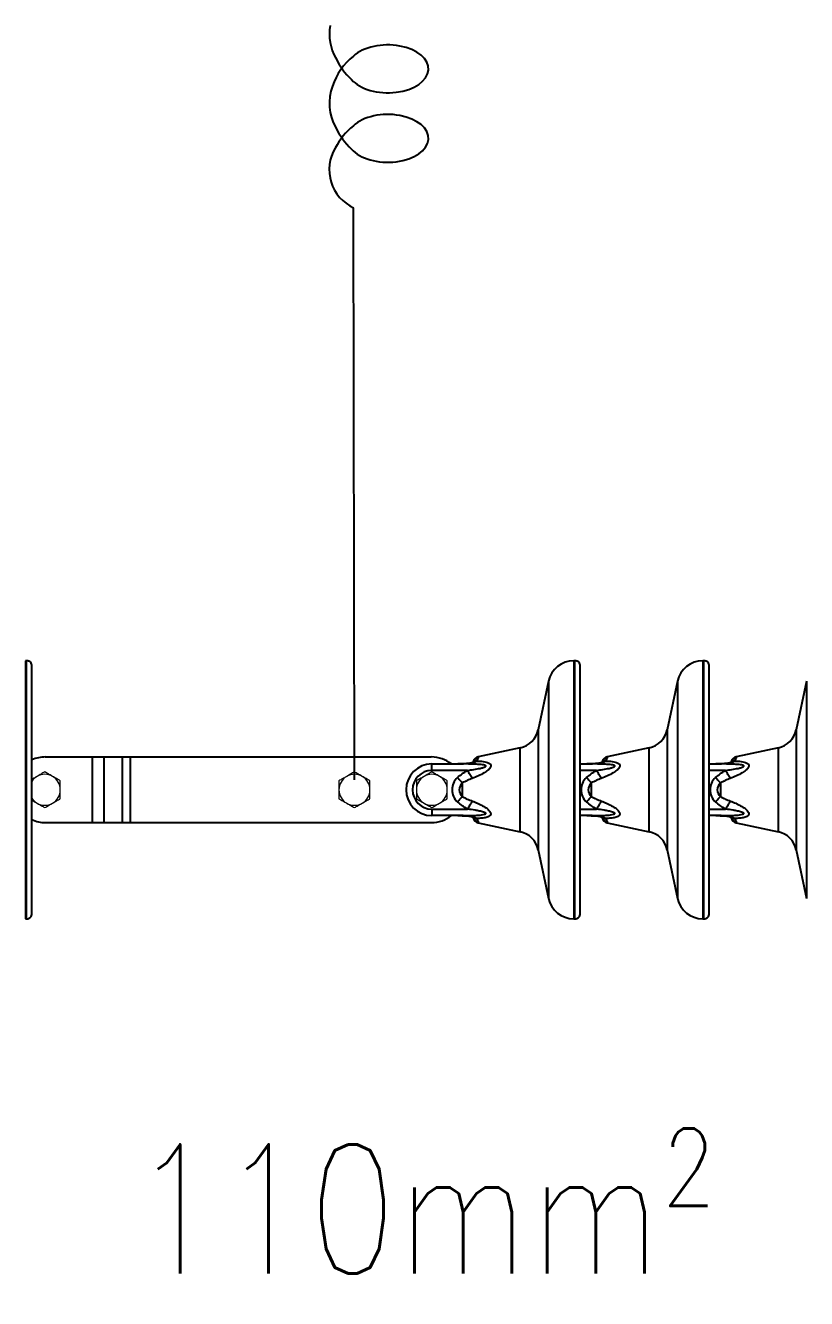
# Model space of a CAD drawing. Header units: millimetres. Extents: x -37020 to 35906, y -101 to 52234.
# Drawn here: x -186.401 to -185.796, y 226.439 to 227.425 of the extents above; entities that cross this region are included whole.
import ezdxf

# ---------------------------------------------------------------- set-up
doc = ezdxf.new("R2010")
doc.units = ezdxf.units.MM
doc.header["$PDMODE"] = 35
doc.header["$PDSIZE"] = 1
for name, color, linetype in [('GE-Cotas', 1, 'Continuous'), ('M0_EQUIPOS', 2, 'Continuous'), ('M2_PLBULONES', 2, 'Continuous'), ('M_DIM', 1, 'Continuous')]:
    doc.layers.add(name, color=color, linetype=linetype)
doc.styles.add('Romans', font='romans.shx', dxfattribs={"width": 0.8})
doc.styles.add('STYLE-MSF', font='simplex.shx', dxfattribs={"width": 0.8})
doc.dimstyles.new('COTAS GENERAL', dxfattribs={"dimscale": 0.1, "dimtxt": 2.5, "dimasz": 2.5, "dimexe": 1, "dimexo": 1, "dimgap": 1.25, "dimtad": 1, "dimzin": 1, "dimdsep": 46, "dimtxsty": 'Romans', "dimcen": 1, "dimclrd": 2, "dimclre": 1, "dimclrt": 3, "dimaunit": 1, "dimadec": 3, "dimazin": 0, "dimtfac": 1, "dimtix": 1, "dimtmove": 0, "dimatfit": 0, "dimfxl": 1, "dimtolj": 1, "dimarcsym": 0})

# ---------------------------------------------------------------- blocks, each defined once
blk = doc.blocks.new('*D282')
at = {"layer": 'Defpoints', "color": 0, "transparency": 16777216}
for p in [(-182.31497, 226.97548), (-181.1967, 226.82542), (-189.07621, 221.62542)]:
    blk.add_point(p, dxfattribs=at)
at = {"layer": 'GE-Cotas', "color": 1, "lineweight": -2, "transparency": 16777216}
for p, q in [((-182.11497, 226.97548), (-183.08253, 226.97548)), ((-181.91497, 226.82542), (-182.11497, 226.97548)), ((-181.2467, 226.82542), (-181.91497, 226.82542))]:
    blk.add_line(p, q, dxfattribs=at)
at = {"layer": 'GE-Cotas', "color": 3, "linetype": 'Continuous', "transparency": 16777216, "insert": (-182.73, 227.10048), "char_height": 0.125, "attachment_point": 5, "style": 'Romans'}
blk.add_mtext('\\A1;{\\Fsimplex|c0;+ ~}5200', dxfattribs=at)
blk = doc.blocks.new('*D288')
at = {"layer": 'Defpoints', "color": 0, "transparency": 16777216}
for p in [(-182.38166, 228.05042), (-181.31999, 227.79292), (-189.07621, 221.99317)]:
    blk.add_point(p, dxfattribs=at)
at = {"layer": 'GE-Cotas', "color": 1, "lineweight": -2, "transparency": 16777216}
for p, q in [((-182.18166, 228.05042), (-183.14922, 228.05042)), ((-181.98166, 227.79292), (-182.18166, 228.05042)), ((-181.36999, 227.79292), (-181.98166, 227.79292))]:
    blk.add_line(p, q, dxfattribs=at)
at = {"layer": 'GE-Cotas', "color": 3, "linetype": 'Continuous', "transparency": 16777216, "insert": (-182.79669, 228.17542), "char_height": 0.125, "attachment_point": 5, "style": 'Romans'}
blk.add_mtext('\\A1;{\\Fsimplex|c0;+ ~}5800', dxfattribs=at)

msp = doc.modelspace()

# ---------------------------------------------------------------- linework, layer by layer
at = {"color": 4}
msp.add_line((-186.14609, 226.84092), (-186.14669, 227.28408), dxfattribs=at)
for centre, radius, start, end in [((-186.12806, 227.41869), 0.03743, 169.6753, 210.03329), ((-186.12806, 227.41869), 0.03743, 169.6753, 210.03329), ((-186.11617, 227.36302), 0.04933, 128.57541, 161.8365), ((-186.11617, 227.36302), 0.04933, 128.57541, 161.8365), ((-186.10889, 227.42507), 0.05737, 205.65038, 226.47849), ((-186.10889, 227.42507), 0.05737, 205.65038, 226.47849), ((-186.12779, 227.36499), 0.03772, 159.17324, 209.54115), ((-186.12779, 227.36499), 0.03772, 159.17324, 209.54115), ((-186.11024, 227.30364), 0.05737, 129.75201, 152.15635), ((-186.10889, 227.37123), 0.05737, 205.65038, 226.47849), ((-186.13303, 227.31366), 0.03259, 149.0218, 245.20824)]:
    msp.add_arc(centre, radius, start, end, dxfattribs=at)
for centre in [(-186.12022, 227.39176), (-186.12022, 227.39176), (-186.12022, 227.33792), (-186.12022, 227.33792)]:
    msp.add_ellipse(centre, major_axis=(0.0315, 0), ratio=0.588298, start_param=3.605341, end_param=8.865977, dxfattribs=at)
at = {"layer": 'M0_EQUIPOS', "color": 1}
for p, q in [((-186.40016, 226.93317), (-186.40109, 226.93317)), ((-186.40109, 226.93317), (-186.40109, 226.73317)), ((-185.97516, 226.93317), (-185.97609, 226.93317)), ((-185.97609, 226.93317), (-185.97609, 226.73317)), ((-185.87516, 226.93317), (-185.87609, 226.93317)), ((-185.87609, 226.93317), (-185.87609, 226.73317)), ((-185.99565, 226.91733), (-186.00366, 226.87961)), ((-185.99565, 226.91733), (-185.99565, 226.74902)), ((-185.89565, 226.91733), (-185.90366, 226.87961)), ((-185.89565, 226.91733), (-185.89565, 226.74902)), ((-185.79566, 226.91733), (-185.80366, 226.87961)), ((-185.79566, 226.91733), (-185.79566, 226.74902)), ((-186.00366, 226.87961), (-186.00366, 226.78674)), ((-185.90366, 226.87961), (-185.90366, 226.78674)), ((-185.80366, 226.87961), (-185.80366, 226.78674)), ((-186.01752, 226.86574), (-186.05013, 226.8588)), ((-186.01752, 226.80061), (-186.01752, 226.86574)), ((-185.91752, 226.86574), (-185.95013, 226.8588)), ((-185.91752, 226.80061), (-185.91752, 226.86574)), ((-185.81752, 226.86574), (-185.85013, 226.8588)), ((-185.81752, 226.80061), (-185.81752, 226.86574)), ((-186.38569, 226.85857), (-186.34942, 226.85857)), ((-186.34942, 226.85857), (-186.34942, 226.80777)), ((-186.34942, 226.85857), (-186.34039, 226.85857)), ((-186.34039, 226.85857), (-186.34039, 226.80777)), ((-186.34039, 226.85857), (-186.32625, 226.85857)), ((-186.32625, 226.85857), (-186.32625, 226.80777)), ((-186.32625, 226.85857), (-186.31991, 226.85857)), ((-186.31991, 226.85857), (-186.31991, 226.80777)), ((-186.31991, 226.85857), (-186.08649, 226.85857)), ((-186.08609, 226.84817), (-186.08609, 226.85317)), ((-186.08609, 226.85317), (-186.06236, 226.85317)), ((-186.06152, 226.85326), (-186.0659, 226.85317)), ((-186.06179, 226.85327), (-186.06545, 226.85317)), ((-186.06152, 226.85329), (-186.06238, 226.85324)), ((-186.05934, 226.8534), (-186.06152, 226.85328)), ((-186.05934, 226.85338), (-186.06152, 226.85328)), ((-186.05934, 226.85334), (-186.06152, 226.85326)), ((-186.06152, 226.85328), (-186.06152, 226.85326)), ((-186.05934, 226.85338), (-186.05934, 226.85334)), ((-186.05013, 226.8588), (-186.05013, 226.85819)), ((-185.97109, 226.85317), (-185.96236, 226.85317)), ((-185.96152, 226.85326), (-185.9659, 226.85317)), ((-185.96152, 226.85329), (-185.96238, 226.85324)), ((-185.95934, 226.8534), (-185.96152, 226.85328)), ((-185.95934, 226.85338), (-185.96152, 226.85328)), ((-185.95934, 226.85334), (-185.96152, 226.85326)), ((-185.96152, 226.85328), (-185.96152, 226.85326)), ((-185.95934, 226.85338), (-185.95934, 226.85334)), ((-185.95013, 226.8588), (-185.95013, 226.85819)), ((-185.87109, 226.85317), (-185.86236, 226.85317)), ((-185.86152, 226.85326), (-185.8659, 226.85317)), ((-185.86152, 226.85329), (-185.86238, 226.85324)), ((-185.85934, 226.8534), (-185.86152, 226.85328)), ((-185.85934, 226.85338), (-185.86152, 226.85328)), ((-185.85934, 226.85334), (-185.86152, 226.85326)), ((-185.86152, 226.85328), (-185.86152, 226.85326)), ((-185.85934, 226.85338), (-185.85934, 226.85334)), ((-185.85013, 226.8588), (-185.85013, 226.85819)), ((-186.05848, 226.84817), (-186.08609, 226.84817)), ((-185.95848, 226.84817), (-185.97109, 226.84817)), ((-185.85848, 226.84817), (-185.87109, 226.84817)), ((-186.06247, 226.8385), (-186.06247, 226.82784)), ((-185.96247, 226.8385), (-185.96247, 226.82784)), ((-185.86247, 226.8385), (-185.86247, 226.82784)), ((-186.08609, 226.81817), (-186.08609, 226.81317)), ((-186.08609, 226.81817), (-186.05848, 226.81817)), ((-186.06236, 226.81317), (-186.08609, 226.81317)), ((-186.0659, 226.81317), (-186.06152, 226.81309)), ((-186.06152, 226.81309), (-186.05934, 226.81301)), ((-186.06152, 226.81309), (-186.06152, 226.81307)), ((-186.05934, 226.81301), (-186.05934, 226.81296)), ((-185.97109, 226.81817), (-185.95848, 226.81817)), ((-185.96236, 226.81317), (-185.97109, 226.81317)), ((-185.9659, 226.81317), (-185.96152, 226.81309)), ((-185.96152, 226.81309), (-185.95934, 226.81301)), ((-185.96152, 226.81309), (-185.96152, 226.81307)), ((-185.95934, 226.81301), (-185.95934, 226.81296)), ((-185.87109, 226.81817), (-185.85848, 226.81817)), ((-185.86236, 226.81317), (-185.87109, 226.81317)), ((-185.8659, 226.81317), (-185.86152, 226.81309)), ((-185.86152, 226.81309), (-185.85934, 226.81301)), ((-185.86152, 226.81309), (-185.86152, 226.81307)), ((-185.85934, 226.81301), (-185.85934, 226.81296)), ((-186.38569, 226.80777), (-186.34942, 226.80777)), ((-186.34942, 226.80777), (-186.34039, 226.80777)), ((-186.34039, 226.80777), (-186.32625, 226.80777)), ((-186.32625, 226.80777), (-186.31991, 226.80777)), ((-186.31991, 226.80777), (-186.08649, 226.80777)), ((-186.05013, 226.80816), (-186.05013, 226.80755)), ((-186.05013, 226.80755), (-186.01752, 226.80061)), ((-185.95013, 226.80816), (-185.95013, 226.80755)), ((-185.95013, 226.80755), (-185.91752, 226.80061)), ((-185.85013, 226.80816), (-185.85013, 226.80755)), ((-185.85013, 226.80755), (-185.81752, 226.80061)), ((-186.00366, 226.78674), (-185.99565, 226.74902)), ((-185.90366, 226.78674), (-185.89565, 226.74902)), ((-185.80366, 226.78674), (-185.79566, 226.74902)), ((-186.40109, 226.73317), (-186.40016, 226.73317)), ((-185.97609, 226.73317), (-185.97516, 226.73317)), ((-185.87609, 226.73317), (-185.87516, 226.73317))]:
    msp.add_line(p, q, dxfattribs=at)
at = {"layer": 'M0_EQUIPOS', "color": 1, "flags": 128}
for points in [[(-186.06247, 226.8385), (-186.06293, 226.839), (-186.06339, 226.8395), (-186.06385, 226.84001), (-186.06432, 226.84052), (-186.06479, 226.84103), (-186.06527, 226.84155), (-186.06574, 226.84207), (-186.06622, 226.84258)], [(-186.05473, 226.84192), (-186.05518, 226.84267), (-186.05564, 226.84342), (-186.0561, 226.8442), (-186.05657, 226.84498), (-186.05704, 226.84577), (-186.05752, 226.84657), (-186.058, 226.84737), (-186.05848, 226.84817)], [(-185.96247, 226.8385), (-185.96293, 226.839), (-185.96339, 226.8395), (-185.96385, 226.84001), (-185.96432, 226.84052), (-185.96479, 226.84103), (-185.96527, 226.84155), (-185.96574, 226.84207), (-185.96622, 226.84258)], [(-185.95474, 226.84192), (-185.95518, 226.84267), (-185.95564, 226.84342), (-185.9561, 226.8442), (-185.95657, 226.84498), (-185.95704, 226.84577), (-185.95752, 226.84657), (-185.958, 226.84737), (-185.95848, 226.84817)], [(-185.86247, 226.8385), (-185.86293, 226.839), (-185.86339, 226.8395), (-185.86385, 226.84001), (-185.86432, 226.84052), (-185.86479, 226.84103), (-185.86527, 226.84155), (-185.86574, 226.84207), (-185.86622, 226.84258)], [(-185.85473, 226.84192), (-185.85518, 226.84267), (-185.85564, 226.84342), (-185.8561, 226.8442), (-185.85657, 226.84498), (-185.85704, 226.84577), (-185.85752, 226.84657), (-185.858, 226.84737), (-185.85848, 226.84817)], [(-186.06247, 226.82784), (-186.06293, 226.82735), (-186.06339, 226.82684), (-186.06385, 226.82634), (-186.06432, 226.82583), (-186.06479, 226.82531), (-186.06527, 226.8248), (-186.06574, 226.82428), (-186.06622, 226.82376)], [(-186.05473, 226.82442), (-186.05518, 226.82368), (-186.05564, 226.82292), (-186.0561, 226.82215), (-186.05657, 226.82137), (-186.05704, 226.82058), (-186.05752, 226.81978), (-186.058, 226.81898), (-186.05848, 226.81817)], [(-185.96247, 226.82784), (-185.96293, 226.82735), (-185.96339, 226.82684), (-185.96385, 226.82634), (-185.96432, 226.82583), (-185.96479, 226.82531), (-185.96527, 226.8248), (-185.96574, 226.82428), (-185.96622, 226.82376)], [(-185.95474, 226.82442), (-185.95518, 226.82368), (-185.95564, 226.82292), (-185.9561, 226.82215), (-185.95657, 226.82137), (-185.95704, 226.82058), (-185.95752, 226.81978), (-185.958, 226.81898), (-185.95848, 226.81817)], [(-185.86247, 226.82784), (-185.86293, 226.82735), (-185.86339, 226.82684), (-185.86385, 226.82634), (-185.86432, 226.82583), (-185.86479, 226.82531), (-185.86527, 226.8248), (-185.86574, 226.82428), (-185.86622, 226.82376)], [(-185.85473, 226.82442), (-185.85518, 226.82368), (-185.85564, 226.82292), (-185.8561, 226.82215), (-185.85657, 226.82137), (-185.85704, 226.82058), (-185.85752, 226.81978), (-185.858, 226.81898), (-185.85848, 226.81817)]]:
    msp.add_lwpolyline(points, dxfattribs=at)
at = {"layer": 'M0_EQUIPOS', "color": 1}
for centre, radius, start, end in [((-185.97609, 226.91317), 0.02, 90, 168.01322), ((-185.87609, 226.91317), 0.02, 90, 168.01322), ((-186.02127, 226.88334), 0.018, 282.01559, 348.01322), ((-185.92127, 226.88334), 0.018, 282.01559, 348.01322), ((-185.82127, 226.88334), 0.018, 282.01559, 348.01322), ((-186.38569, 226.83317), 0.0254, 90, 114.27086), ((-186.08609, 226.83317), 0.02, 90, 270), ((-186.08649, 226.83317), 0.0254, 51.94334, 90), ((-186.06235, 226.85711), 0.00394, 269.86284, 282.11436), ((-186.05205, 226.8522), 0.00318, 83.00421, 136.4959), ((-186.04909, 226.85391), 0.005, 102.01559, 168.4328), ((-186.04914, 226.85332), 0.00497, 101.45865, 157.14749), ((-185.96235, 226.85711), 0.00394, 269.86284, 282.11436), ((-185.95204, 226.8522), 0.00318, 83.01158, 136.48854), ((-185.94909, 226.85391), 0.005, 102.01559, 168.4328), ((-185.94914, 226.85332), 0.00497, 101.4537, 157.14498), ((-185.86235, 226.85712), 0.00395, 269.86504, 282.10539), ((-185.85204, 226.8522), 0.00318, 83.00634, 136.48733), ((-185.84909, 226.85391), 0.005, 102.01559, 168.4328), ((-185.84914, 226.85332), 0.00497, 101.45854, 157.14014), ((-186.08609, 226.83317), 0.015, 90, 270), ((-186.05758, 226.83317), 0.01278, 132.56249, 227.43751), ((-185.95758, 226.83317), 0.01278, 132.56249, 227.43751), ((-185.85758, 226.83317), 0.01278, 132.56249, 227.43751), ((-186.05758, 226.83317), 0.00724, 132.56249, 227.43751), ((-185.95758, 226.83317), 0.00724, 132.56249, 227.43751), ((-185.85758, 226.83317), 0.00724, 132.56249, 227.43751), ((-186.08649, 226.83317), 0.0254, 270, 308.05666), ((-186.06236, 226.80908), 0.00409, 78.11219, 89.91061), ((-185.96236, 226.80908), 0.00409, 78.11219, 89.91061), ((-185.86236, 226.80908), 0.0041, 78.12113, 89.90845), ((-186.38569, 226.83317), 0.0254, 245.65016, 270), ((-186.05205, 226.81414), 0.00318, 223.52301, 277.05889), ((-186.04909, 226.81244), 0.005, 192.33814, 257.98441), ((-186.04915, 226.81303), 0.00497, 202.27502, 258.55131), ((-185.95205, 226.81414), 0.00318, 223.53036, 277.05154), ((-185.94909, 226.81244), 0.005, 192.33814, 257.98441), ((-185.94915, 226.81303), 0.00497, 202.27751, 258.55625), ((-185.85205, 226.81414), 0.00318, 223.53159, 277.05675), ((-185.84909, 226.81244), 0.005, 192.33814, 257.98441), ((-185.84915, 226.81302), 0.00497, 202.26156, 258.56477), ((-186.02127, 226.783), 0.018, 11.98678, 77.98441), ((-185.92127, 226.783), 0.018, 11.98678, 77.98441), ((-185.82127, 226.783), 0.018, 11.98678, 77.98441), ((-185.97609, 226.75317), 0.02, 191.98678, 270), ((-185.87609, 226.75317), 0.02, 191.98678, 270)]:
    msp.add_arc(centre, radius, start, end, dxfattribs=at)
for points, knots in [([(-186.39609, 226.9292), (-186.39615, 226.92967), (-186.39628, 226.93068), (-186.39702, 226.93179), (-186.39786, 226.93249), (-186.39882, 226.93303), (-186.39963, 226.93311), (-186.40016, 226.93317)], [0, 0, 0, 0, 0.225806, 0.480942, 0.614527, 0.747718, 1, 1, 1, 1]), ([(-186.40016, 226.83317), (-186.40016, 226.83644), (-186.40016, 226.84299), (-186.40016, 226.85271), (-186.40016, 226.86225), (-186.40016, 226.8715), (-186.40016, 226.88039), (-186.40016, 226.88882), (-186.40016, 226.89671), (-186.40016, 226.904), (-186.40016, 226.9106), (-186.40016, 226.91645), (-186.40016, 226.92151), (-186.40016, 226.92571), (-186.40016, 226.92902), (-186.40016, 226.9314), (-186.40016, 226.93289), (-186.40016, 226.93308), (-186.40016, 226.93317)], [0, 0, 0, 0, 0.062501, 0.125002, 0.187502, 0.249998, 0.312502, 0.375001, 0.4375, 0.500002, 0.5625, 0.625, 0.687499, 0.75, 0.812501, 0.875, 0.9375, 1, 1, 1, 1]), ([(-185.97109, 226.9292), (-185.97115, 226.92967), (-185.97128, 226.93068), (-185.97202, 226.93179), (-185.97286, 226.93249), (-185.97382, 226.93303), (-185.97463, 226.93311), (-185.97516, 226.93317)], [0, 0, 0, 0, 0.225819, 0.480962, 0.61455, 0.747712, 1, 1, 1, 1]), ([(-185.97516, 226.83317), (-185.97516, 226.83644), (-185.97516, 226.84299), (-185.97516, 226.85271), (-185.97516, 226.86225), (-185.97516, 226.8715), (-185.97516, 226.88039), (-185.97516, 226.88882), (-185.97516, 226.89671), (-185.97516, 226.904), (-185.97516, 226.9106), (-185.97516, 226.91645), (-185.97516, 226.92151), (-185.97516, 226.92571), (-185.97516, 226.92902), (-185.97516, 226.9314), (-185.97516, 226.93289), (-185.97516, 226.93308), (-185.97516, 226.93317)], [0, 0, 0, 0, 0.062501, 0.125002, 0.187502, 0.249998, 0.312502, 0.375001, 0.4375, 0.500002, 0.5625, 0.625, 0.687499, 0.75, 0.812501, 0.875, 0.9375, 1, 1, 1, 1]), ([(-185.87109, 226.9292), (-185.87115, 226.92967), (-185.87128, 226.93068), (-185.87202, 226.93179), (-185.87286, 226.93249), (-185.87382, 226.93303), (-185.87463, 226.93311), (-185.87516, 226.93317)], [0, 0, 0, 0, 0.225819, 0.480962, 0.61455, 0.747712, 1, 1, 1, 1]), ([(-185.87516, 226.83317), (-185.87516, 226.83644), (-185.87516, 226.84299), (-185.87516, 226.85271), (-185.87516, 226.86225), (-185.87516, 226.8715), (-185.87516, 226.88039), (-185.87516, 226.88882), (-185.87516, 226.89671), (-185.87516, 226.904), (-185.87516, 226.9106), (-185.87516, 226.91645), (-185.87516, 226.92151), (-185.87516, 226.92571), (-185.87516, 226.92902), (-185.87516, 226.9314), (-185.87516, 226.93289), (-185.87516, 226.93308), (-185.87516, 226.93317)], [0, 0, 0, 0, 0.062501, 0.125002, 0.187502, 0.249998, 0.312502, 0.375001, 0.4375, 0.500002, 0.5625, 0.625, 0.687499, 0.75, 0.812501, 0.875, 0.9375, 1, 1, 1, 1]), ([(-186.39609, 226.73715), (-186.39609, 226.73721), (-186.39609, 226.73732), (-186.39609, 226.73808), (-186.39609, 226.73909), (-186.39609, 226.74028), (-186.39609, 226.74159), (-186.39609, 226.74298), (-186.39609, 226.74452), (-186.39609, 226.74617), (-186.39609, 226.74905), (-186.39609, 226.75365), (-186.39609, 226.7606), (-186.39609, 226.76858), (-186.39609, 226.77746), (-186.39609, 226.78713), (-186.39609, 226.79745), (-186.39609, 226.80826), (-186.39609, 226.81943), (-186.39609, 226.83079), (-186.39609, 226.84218), (-186.39609, 226.85345), (-186.39609, 226.86443), (-186.39609, 226.87498), (-186.39609, 226.88493), (-186.39609, 226.89339), (-186.39609, 226.90046), (-186.39609, 226.90628), (-186.39609, 226.91143), (-186.39609, 226.91514), (-186.39609, 226.91769), (-186.39609, 226.91948), (-186.39609, 226.92135), (-186.39609, 226.92322), (-186.39609, 226.92502), (-186.39609, 226.92662), (-186.39609, 226.92798), (-186.39609, 226.92898), (-186.39609, 226.92912), (-186.39609, 226.9292)], [0, 0, 0, 0, 0.024016, 0.045698, 0.06504, 0.082041, 0.096699, 0.11173, 0.125156, 0.138769, 0.152574, 0.190147, 0.227898, 0.26563, 0.303377, 0.341131, 0.378865, 0.416606, 0.454362, 0.492102, 0.529836, 0.567591, 0.60534, 0.64307, 0.680819, 0.718572, 0.746883, 0.77519, 0.803453, 0.830291, 0.842957, 0.855124, 0.86929, 0.88744, 0.904839, 0.924797, 0.947314, 0.972383, 1, 1, 1, 1]), ([(-185.97109, 226.73715), (-185.97109, 226.73721), (-185.97109, 226.73732), (-185.97109, 226.73808), (-185.97109, 226.73909), (-185.97109, 226.74028), (-185.97109, 226.74159), (-185.97109, 226.74298), (-185.97109, 226.74452), (-185.97109, 226.74617), (-185.97109, 226.74905), (-185.97109, 226.75365), (-185.97109, 226.7606), (-185.97109, 226.76858), (-185.97109, 226.77746), (-185.97109, 226.78713), (-185.97109, 226.79745), (-185.97109, 226.80826), (-185.97109, 226.81943), (-185.97109, 226.83079), (-185.97109, 226.84218), (-185.97109, 226.85345), (-185.97109, 226.86443), (-185.97109, 226.87498), (-185.97109, 226.88493), (-185.97109, 226.89339), (-185.97109, 226.90046), (-185.97109, 226.90628), (-185.97109, 226.91143), (-185.97109, 226.91514), (-185.97109, 226.91769), (-185.97109, 226.91948), (-185.97109, 226.92135), (-185.97109, 226.92322), (-185.97109, 226.92502), (-185.97109, 226.92662), (-185.97109, 226.92798), (-185.97109, 226.92898), (-185.97109, 226.92912), (-185.97109, 226.9292)], [0, 0, 0, 0, 0.024016, 0.045698, 0.06504, 0.082041, 0.096699, 0.11173, 0.125156, 0.138769, 0.152574, 0.190147, 0.227898, 0.26563, 0.303377, 0.341131, 0.378865, 0.416606, 0.454362, 0.492102, 0.529836, 0.567591, 0.60534, 0.64307, 0.680819, 0.718572, 0.746883, 0.77519, 0.803453, 0.830291, 0.842957, 0.855124, 0.86929, 0.88744, 0.904839, 0.924797, 0.947314, 0.972383, 1, 1, 1, 1]), ([(-185.87109, 226.73715), (-185.87109, 226.73721), (-185.87109, 226.73732), (-185.87109, 226.73808), (-185.87109, 226.73909), (-185.87109, 226.74028), (-185.87109, 226.74159), (-185.87109, 226.74298), (-185.87109, 226.74452), (-185.87109, 226.74617), (-185.87109, 226.74905), (-185.87109, 226.75365), (-185.87109, 226.7606), (-185.87109, 226.76858), (-185.87109, 226.77746), (-185.87109, 226.78713), (-185.87109, 226.79745), (-185.87109, 226.80826), (-185.87109, 226.81943), (-185.87109, 226.83079), (-185.87109, 226.84218), (-185.87109, 226.85345), (-185.87109, 226.86443), (-185.87109, 226.87498), (-185.87109, 226.88493), (-185.87109, 226.89339), (-185.87109, 226.90046), (-185.87109, 226.90628), (-185.87109, 226.91143), (-185.87109, 226.91514), (-185.87109, 226.91769), (-185.87109, 226.91948), (-185.87109, 226.92135), (-185.87109, 226.92322), (-185.87109, 226.92502), (-185.87109, 226.92662), (-185.87109, 226.92798), (-185.87109, 226.92898), (-185.87109, 226.92912), (-185.87109, 226.9292)], [0, 0, 0, 0, 0.024016, 0.045698, 0.06504, 0.082041, 0.096699, 0.11173, 0.125156, 0.138769, 0.152574, 0.190147, 0.227898, 0.26563, 0.303377, 0.341131, 0.378865, 0.416606, 0.454362, 0.492102, 0.529836, 0.567591, 0.60534, 0.64307, 0.680819, 0.718572, 0.746883, 0.77519, 0.803453, 0.830291, 0.842957, 0.855124, 0.86929, 0.88744, 0.904839, 0.924797, 0.947314, 0.972383, 1, 1, 1, 1]), ([(-186.05848, 226.84817), (-186.05683, 226.8484), (-186.05352, 226.84885), (-186.04942, 226.84957), (-186.04658, 226.85025), (-186.04521, 226.85072), (-186.04459, 226.85103), (-186.04431, 226.85124), (-186.04418, 226.8514), (-186.04416, 226.85155), (-186.0442, 226.85169), (-186.04435, 226.85185), (-186.04492, 226.85216), (-186.04669, 226.85255), (-186.04957, 226.85284), (-186.05502, 226.85313), (-186.0593, 226.85316), (-186.06236, 226.85317)], [0, 0, 0, 0, 0.146855, 0.294048, 0.367534, 0.404325, 0.422753, 0.430626, 0.438572, 0.443357, 0.44813, 0.454921, 0.467686, 0.512512, 0.62008, 0.728855, 1, 1, 1, 1]), ([(-186.05166, 226.85536), (-186.05202, 226.85503), (-186.05273, 226.85436), (-186.05462, 226.85373), (-186.05691, 226.85343), (-186.05854, 226.85337), (-186.05934, 226.85334)], [0, 0, 0, 0, 0.230014, 0.460686, 0.736514, 1, 1, 1, 1]), ([(-186.05435, 226.8544), (-186.05438, 226.85437), (-186.05442, 226.85432), (-186.05468, 226.85415), (-186.05516, 226.85395), (-186.05591, 226.85374), (-186.05692, 226.85357), (-186.0581, 226.85345), (-186.05893, 226.85341), (-186.05934, 226.85339)], [0, 0, 0, 0, 0.157039, 0.292415, 0.409982, 0.540033, 0.685607, 0.845057, 1, 1, 1, 1]), ([(-186.05166, 226.85536), (-186.05028, 226.85534), (-186.04805, 226.85531), (-186.04512, 226.85497), (-186.04319, 226.85449), (-186.04181, 226.85388), (-186.04094, 226.85323), (-186.04051, 226.85252), (-186.04038, 226.85175), (-186.0405, 226.85109), (-186.04104, 226.84995), (-186.04184, 226.84905), (-186.04339, 226.84767), (-186.04589, 226.84595), (-186.04995, 226.84382), (-186.05314, 226.84256), (-186.05473, 226.84192)], [0, 0, 0, 0, 0.134131, 0.216999, 0.299612, 0.343776, 0.387732, 0.429923, 0.446775, 0.483548, 0.505144, 0.577857, 0.594546, 0.69499, 0.847278, 1, 1, 1, 1]), ([(-186.05368, 226.85522), (-186.05367, 226.85523), (-186.05366, 226.85526), (-186.05377, 226.85509), (-186.05399, 226.8548), (-186.05424, 226.85452), (-186.05436, 226.8544)], [0, 0, 0, 0, 0.072026, 0.366034, 0.713183, 1, 1, 1, 1]), ([(-186.05013, 226.85819), (-186.05022, 226.85782), (-186.05039, 226.85714), (-186.05126, 226.85592), (-186.05166, 226.85536)], [0, 0, 0, 0, 0.547145, 1, 1, 1, 1]), ([(-185.95848, 226.84817), (-185.95683, 226.8484), (-185.95352, 226.84885), (-185.94941, 226.84957), (-185.94658, 226.85025), (-185.94521, 226.85072), (-185.94459, 226.85103), (-185.94431, 226.85124), (-185.94418, 226.8514), (-185.94416, 226.85155), (-185.9442, 226.85169), (-185.94435, 226.85185), (-185.94492, 226.85216), (-185.94669, 226.85255), (-185.94957, 226.85284), (-185.95502, 226.85313), (-185.9593, 226.85316), (-185.96236, 226.85317)], [0, 0, 0, 0, 0.146869, 0.294047, 0.367547, 0.404338, 0.422754, 0.430628, 0.438573, 0.443358, 0.448131, 0.454922, 0.467687, 0.512513, 0.620081, 0.728856, 1, 1, 1, 1]), ([(-185.95166, 226.85536), (-185.95202, 226.85503), (-185.95273, 226.85436), (-185.95462, 226.85373), (-185.95691, 226.85343), (-185.95854, 226.85337), (-185.95934, 226.85334)], [0, 0, 0, 0, 0.230026, 0.46071, 0.736552, 1, 1, 1, 1]), ([(-185.95435, 226.8544), (-185.95438, 226.85437), (-185.95442, 226.85432), (-185.95468, 226.85415), (-185.95516, 226.85395), (-185.95591, 226.85374), (-185.95692, 226.85357), (-185.9581, 226.85345), (-185.95893, 226.85341), (-185.95934, 226.85339)], [0, 0, 0, 0, 0.157038, 0.292413, 0.409979, 0.54003, 0.685551, 0.845058, 1, 1, 1, 1]), ([(-185.95166, 226.85536), (-185.95028, 226.85534), (-185.94805, 226.85531), (-185.94512, 226.85497), (-185.94319, 226.85449), (-185.94181, 226.85388), (-185.94094, 226.85323), (-185.94051, 226.85252), (-185.94038, 226.85175), (-185.9405, 226.85109), (-185.94104, 226.84995), (-185.94184, 226.84905), (-185.94339, 226.84767), (-185.94589, 226.84595), (-185.94995, 226.84382), (-185.95314, 226.84256), (-185.95474, 226.84192)], [0, 0, 0, 0, 0.134143, 0.216999, 0.299612, 0.343776, 0.387732, 0.429922, 0.446774, 0.483547, 0.505143, 0.577856, 0.594535, 0.694979, 0.847278, 1, 1, 1, 1]), ([(-185.95368, 226.85522), (-185.95367, 226.85523), (-185.95366, 226.85526), (-185.95377, 226.85509), (-185.95399, 226.8548), (-185.95424, 226.85452), (-185.95436, 226.8544)], [0, 0, 0, 0, 0.072026, 0.366034, 0.713183, 1, 1, 1, 1]), ([(-185.95013, 226.85819), (-185.95022, 226.85782), (-185.95039, 226.85714), (-185.95126, 226.85592), (-185.95166, 226.85536)], [0, 0, 0, 0, 0.547149, 1, 1, 1, 1]), ([(-185.85848, 226.84817), (-185.85683, 226.8484), (-185.85352, 226.84885), (-185.84941, 226.84957), (-185.84658, 226.85025), (-185.84521, 226.85072), (-185.84459, 226.85103), (-185.84431, 226.85124), (-185.84418, 226.8514), (-185.84416, 226.85155), (-185.8442, 226.85169), (-185.84435, 226.85185), (-185.84492, 226.85216), (-185.84669, 226.85255), (-185.84957, 226.85284), (-185.85502, 226.85313), (-185.8593, 226.85316), (-185.86236, 226.85317)], [0, 0, 0, 0, 0.146867, 0.294044, 0.367543, 0.404333, 0.422761, 0.430635, 0.43858, 0.443363, 0.448136, 0.454927, 0.467691, 0.512504, 0.620085, 0.728859, 1, 1, 1, 1]), ([(-185.85166, 226.85536), (-185.85202, 226.85503), (-185.85273, 226.85436), (-185.85462, 226.85373), (-185.85691, 226.85343), (-185.85854, 226.85337), (-185.85934, 226.85334)], [0, 0, 0, 0, 0.230049, 0.460726, 0.73656, 1, 1, 1, 1]), ([(-185.85435, 226.8544), (-185.85438, 226.85437), (-185.85442, 226.85432), (-185.85468, 226.85415), (-185.85516, 226.85395), (-185.85591, 226.85374), (-185.85692, 226.85357), (-185.8581, 226.85345), (-185.85893, 226.85341), (-185.85934, 226.85339)], [0, 0, 0, 0, 0.157037, 0.29241, 0.409975, 0.539982, 0.685554, 0.845059, 1, 1, 1, 1]), ([(-185.85166, 226.85536), (-185.85028, 226.85534), (-185.84805, 226.85531), (-185.84512, 226.85497), (-185.84319, 226.85449), (-185.84181, 226.85388), (-185.84094, 226.85323), (-185.84051, 226.85252), (-185.84038, 226.85175), (-185.8405, 226.85109), (-185.84104, 226.84995), (-185.84184, 226.84905), (-185.84339, 226.84767), (-185.84589, 226.84595), (-185.84995, 226.84382), (-185.85314, 226.84256), (-185.85473, 226.84192)], [0, 0, 0, 0, 0.134133, 0.217003, 0.299606, 0.343771, 0.387728, 0.429919, 0.446772, 0.483543, 0.505145, 0.577859, 0.594538, 0.694985, 0.847275, 1, 1, 1, 1]), ([(-185.85368, 226.85522), (-185.85367, 226.85523), (-185.85366, 226.85526), (-185.85377, 226.85509), (-185.85399, 226.8548), (-185.85424, 226.85452), (-185.85436, 226.8544)], [0, 0, 0, 0, 0.07203, 0.366056, 0.713225, 1, 1, 1, 1]), ([(-185.85013, 226.85819), (-185.85022, 226.85782), (-185.85039, 226.85714), (-185.85126, 226.85592), (-185.85166, 226.85536)], [0, 0, 0, 0, 0.547145, 1, 1, 1, 1]), ([(-186.06622, 226.84258), (-186.06501, 226.8436), (-186.06256, 226.84566), (-186.05985, 226.84733), (-186.05848, 226.84817)], [0, 0, 0, 0, 0.497098, 1, 1, 1, 1]), ([(-186.05473, 226.84192), (-186.05605, 226.84141), (-186.05868, 226.84039), (-186.06121, 226.83913), (-186.06247, 226.8385)], [0, 0, 0, 0, 0.499185, 1, 1, 1, 1]), ([(-185.96622, 226.84258), (-185.96501, 226.8436), (-185.96256, 226.84566), (-185.95985, 226.84733), (-185.95848, 226.84817)], [0, 0, 0, 0, 0.497098, 1, 1, 1, 1]), ([(-185.95474, 226.84192), (-185.95605, 226.84141), (-185.95868, 226.84039), (-185.96121, 226.83913), (-185.96247, 226.8385)], [0, 0, 0, 0, 0.499185, 1, 1, 1, 1]), ([(-185.86622, 226.84258), (-185.86501, 226.8436), (-185.86257, 226.84566), (-185.85985, 226.84733), (-185.85848, 226.84817)], [0, 0, 0, 0, 0.497098, 1, 1, 1, 1]), ([(-185.85473, 226.84192), (-185.85605, 226.84141), (-185.85868, 226.8404), (-185.86121, 226.83913), (-185.86247, 226.8385)], [0, 0, 0, 0, 0.499236, 1, 1, 1, 1]), ([(-186.40016, 226.73317), (-186.40016, 226.73327), (-186.40016, 226.73345), (-186.40016, 226.73495), (-186.40016, 226.73732), (-186.40016, 226.74064), (-186.40016, 226.74484), (-186.40016, 226.74989), (-186.40016, 226.75575), (-186.40016, 226.76235), (-186.40016, 226.76963), (-186.40016, 226.77753), (-186.40016, 226.78596), (-186.40016, 226.79484), (-186.40016, 226.8041), (-186.40016, 226.81363), (-186.40016, 226.82335), (-186.40016, 226.8299), (-186.40016, 226.83317)], [0, 0, 0, 0, 0.0625, 0.125, 0.187501, 0.25, 0.312501, 0.375, 0.4375, 0.500002, 0.5625, 0.624999, 0.687503, 0.750001, 0.812503, 0.874998, 0.937499, 1, 1, 1, 1]), ([(-185.97516, 226.73317), (-185.97516, 226.73327), (-185.97516, 226.73345), (-185.97516, 226.73495), (-185.97516, 226.73732), (-185.97516, 226.74064), (-185.97516, 226.74484), (-185.97516, 226.74989), (-185.97516, 226.75575), (-185.97516, 226.76235), (-185.97516, 226.76963), (-185.97516, 226.77753), (-185.97516, 226.78596), (-185.97516, 226.79484), (-185.97516, 226.8041), (-185.97516, 226.81363), (-185.97516, 226.82335), (-185.97516, 226.8299), (-185.97516, 226.83317)], [0, 0, 0, 0, 0.0625, 0.125, 0.187501, 0.25, 0.312501, 0.375, 0.4375, 0.500002, 0.5625, 0.624999, 0.687503, 0.750001, 0.812503, 0.874998, 0.937499, 1, 1, 1, 1]), ([(-185.87516, 226.73317), (-185.87516, 226.73327), (-185.87516, 226.73345), (-185.87516, 226.73495), (-185.87516, 226.73732), (-185.87516, 226.74064), (-185.87516, 226.74484), (-185.87516, 226.74989), (-185.87516, 226.75575), (-185.87516, 226.76235), (-185.87516, 226.76963), (-185.87516, 226.77753), (-185.87516, 226.78596), (-185.87516, 226.79484), (-185.87516, 226.8041), (-185.87516, 226.81363), (-185.87516, 226.82335), (-185.87516, 226.8299), (-185.87516, 226.83317)], [0, 0, 0, 0, 0.0625, 0.125, 0.187501, 0.25, 0.312501, 0.375, 0.4375, 0.500002, 0.5625, 0.624999, 0.687503, 0.750001, 0.812503, 0.874998, 0.937499, 1, 1, 1, 1]), ([(-186.05848, 226.81817), (-186.05983, 226.819), (-186.06255, 226.82068), (-186.06499, 226.82273), (-186.06622, 226.82376)], [0, 0, 0, 0, 0.497897, 1, 1, 1, 1]), ([(-186.06247, 226.82784), (-186.06121, 226.82721), (-186.05869, 226.82595), (-186.05605, 226.82493), (-186.05473, 226.82442)], [0, 0, 0, 0, 0.498769, 1, 1, 1, 1]), ([(-186.05473, 226.82442), (-186.05401, 226.82414), (-186.05195, 226.82334), (-186.04863, 226.82185), (-186.04552, 226.82014), (-186.04325, 226.81856), (-186.04173, 226.81723), (-186.0407, 226.81589), (-186.04039, 226.8148), (-186.04045, 226.81394), (-186.04079, 226.81334), (-186.04148, 226.81268), (-186.04244, 226.81214), (-186.04446, 226.81149), (-186.04753, 226.81104), (-186.05022, 226.811), (-186.05166, 226.81098)], [0, 0, 0, 0, 0.069456, 0.19624, 0.322717, 0.383476, 0.443991, 0.506117, 0.543534, 0.566285, 0.610442, 0.628788, 0.683444, 0.738423, 0.859922, 1, 1, 1, 1]), ([(-185.95848, 226.81817), (-185.95983, 226.819), (-185.96255, 226.82068), (-185.96499, 226.82273), (-185.96622, 226.82376)], [0, 0, 0, 0, 0.497897, 1, 1, 1, 1]), ([(-185.96247, 226.82784), (-185.96121, 226.82721), (-185.95869, 226.82595), (-185.95605, 226.82493), (-185.95474, 226.82442)], [0, 0, 0, 0, 0.498769, 1, 1, 1, 1]), ([(-185.95474, 226.82442), (-185.95401, 226.82414), (-185.95195, 226.82334), (-185.94863, 226.82185), (-185.94552, 226.82014), (-185.94325, 226.81856), (-185.94173, 226.81723), (-185.9407, 226.81589), (-185.94039, 226.8148), (-185.94045, 226.81394), (-185.94079, 226.81334), (-185.94148, 226.81268), (-185.94244, 226.81214), (-185.94446, 226.81149), (-185.94753, 226.81104), (-185.95022, 226.811), (-185.95166, 226.81098)], [0, 0, 0, 0, 0.069455, 0.196239, 0.322716, 0.383486, 0.44399, 0.506115, 0.543535, 0.566287, 0.610444, 0.62879, 0.683445, 0.738425, 0.859922, 1, 1, 1, 1]), ([(-185.85848, 226.81817), (-185.85983, 226.819), (-185.86255, 226.82068), (-185.86499, 226.82273), (-185.86622, 226.82376)], [0, 0, 0, 0, 0.497897, 1, 1, 1, 1]), ([(-185.86247, 226.82784), (-185.86121, 226.82721), (-185.85869, 226.82595), (-185.85605, 226.82493), (-185.85473, 226.82442)], [0, 0, 0, 0, 0.498718, 1, 1, 1, 1]), ([(-185.85473, 226.82442), (-185.85401, 226.82414), (-185.85195, 226.82333), (-185.84863, 226.82185), (-185.84552, 226.82014), (-185.84325, 226.81856), (-185.84173, 226.81723), (-185.8407, 226.81589), (-185.84039, 226.8148), (-185.84045, 226.81394), (-185.84079, 226.81334), (-185.84148, 226.81268), (-185.84244, 226.81214), (-185.84446, 226.81149), (-185.84753, 226.81104), (-185.85022, 226.811), (-185.85166, 226.81098)], [0, 0, 0, 0, 0.069444, 0.19623, 0.32271, 0.383481, 0.443986, 0.506113, 0.543534, 0.566286, 0.610448, 0.628794, 0.683451, 0.738432, 0.859932, 1, 1, 1, 1]), ([(-186.0659, 226.81317), (-186.06552, 226.81317), (-186.06406, 226.81317), (-186.06261, 226.81309), (-186.06152, 226.81303)], [0, 0, 0, 0, 0.255946, 1, 1, 1, 1]), ([(-186.06236, 226.81317), (-186.05904, 226.81319), (-186.05407, 226.81322), (-186.04835, 226.81359), (-186.04574, 226.81396), (-186.04468, 226.81431), (-186.04433, 226.8145), (-186.04418, 226.81469), (-186.04416, 226.81483), (-186.0442, 226.81497), (-186.04437, 226.81516), (-186.04498, 226.81556), (-186.04666, 226.81612), (-186.04929, 226.81673), (-186.05341, 226.81748), (-186.05648, 226.8179), (-186.05848, 226.81817)], [0, 0, 0, 0, 0.293837, 0.440818, 0.514451, 0.530744, 0.54721, 0.552656, 0.558173, 0.563007, 0.569977, 0.583327, 0.63138, 0.726335, 0.82215, 1, 1, 1, 1]), ([(-186.06152, 226.81307), (-186.06101, 226.81304), (-186.06029, 226.81301), (-186.05956, 226.81297), (-186.05934, 226.81296)], [0, 0, 0, 0, 0.700334, 1, 1, 1, 1]), ([(-186.05934, 226.81301), (-186.05835, 226.81297), (-186.05657, 226.8129), (-186.05412, 226.8125), (-186.05251, 226.81183), (-186.05189, 226.81122), (-186.05166, 226.81098)], [0, 0, 0, 0, 0.326847, 0.583434, 0.841954, 1, 1, 1, 1]), ([(-186.05934, 226.81296), (-186.05927, 226.81296), (-186.05874, 226.81293), (-186.05781, 226.81286), (-186.05661, 226.81273), (-186.05565, 226.81254), (-186.05494, 226.81231), (-186.05458, 226.81213), (-186.05439, 226.81199), (-186.05436, 226.81196), (-186.05435, 226.81194)], [0, 0, 0, 0, 0.02585, 0.202288, 0.354335, 0.500094, 0.636098, 0.761281, 0.89458, 1, 1, 1, 1]), ([(-185.9659, 226.81317), (-185.96552, 226.81317), (-185.96406, 226.81317), (-185.96261, 226.81309), (-185.96152, 226.81303)], [0, 0, 0, 0, 0.255946, 1, 1, 1, 1]), ([(-185.96236, 226.81317), (-185.95904, 226.81319), (-185.95407, 226.81322), (-185.94835, 226.81359), (-185.94574, 226.81396), (-185.94468, 226.81431), (-185.94433, 226.8145), (-185.94418, 226.81469), (-185.94416, 226.81483), (-185.9442, 226.81497), (-185.94436, 226.81516), (-185.94498, 226.81556), (-185.94666, 226.81612), (-185.94929, 226.81673), (-185.95341, 226.81748), (-185.95648, 226.8179), (-185.95848, 226.81817)], [0, 0, 0, 0, 0.293836, 0.440817, 0.51445, 0.530742, 0.547208, 0.552655, 0.558171, 0.563005, 0.569967, 0.583329, 0.631381, 0.726336, 0.822151, 1, 1, 1, 1]), ([(-185.96152, 226.81307), (-185.96101, 226.81304), (-185.96029, 226.81301), (-185.95956, 226.81297), (-185.95934, 226.81296)], [0, 0, 0, 0, 0.700334, 1, 1, 1, 1]), ([(-185.95934, 226.81301), (-185.95835, 226.81297), (-185.95657, 226.8129), (-185.95412, 226.8125), (-185.95251, 226.81183), (-185.95189, 226.81122), (-185.95166, 226.81098)], [0, 0, 0, 0, 0.326811, 0.583412, 0.841945, 1, 1, 1, 1]), ([(-185.95934, 226.81296), (-185.95927, 226.81296), (-185.95874, 226.81293), (-185.95781, 226.81286), (-185.95661, 226.81273), (-185.95565, 226.81254), (-185.95494, 226.81231), (-185.95458, 226.81213), (-185.95439, 226.81199), (-185.95436, 226.81196), (-185.95435, 226.81194)], [0, 0, 0, 0, 0.025849, 0.202344, 0.354388, 0.500095, 0.636096, 0.761278, 0.894586, 1, 1, 1, 1]), ([(-185.8659, 226.81317), (-185.86552, 226.81317), (-185.86406, 226.81317), (-185.86261, 226.81309), (-185.86152, 226.81303)], [0, 0, 0, 0, 0.255946, 1, 1, 1, 1]), ([(-185.86236, 226.81317), (-185.85904, 226.81319), (-185.85407, 226.81322), (-185.84835, 226.81359), (-185.84574, 226.81396), (-185.84468, 226.81431), (-185.84433, 226.8145), (-185.84418, 226.81469), (-185.84416, 226.81483), (-185.8442, 226.81497), (-185.84436, 226.81516), (-185.84498, 226.81556), (-185.84666, 226.81612), (-185.84929, 226.81673), (-185.85341, 226.81748), (-185.85648, 226.8179), (-185.85848, 226.81817)], [0, 0, 0, 0, 0.293834, 0.440814, 0.514447, 0.530752, 0.547217, 0.552657, 0.558173, 0.563008, 0.56997, 0.583331, 0.631384, 0.726338, 0.822152, 1, 1, 1, 1]), ([(-185.86152, 226.81307), (-185.86101, 226.81304), (-185.86029, 226.81301), (-185.85956, 226.81297), (-185.85934, 226.81296)], [0, 0, 0, 0, 0.700487, 1, 1, 1, 1]), ([(-185.85934, 226.81301), (-185.85835, 226.81297), (-185.85657, 226.8129), (-185.85412, 226.8125), (-185.85251, 226.81183), (-185.85189, 226.81122), (-185.85166, 226.81098)], [0, 0, 0, 0, 0.326799, 0.58344, 0.841924, 1, 1, 1, 1]), ([(-185.85934, 226.81296), (-185.85927, 226.81296), (-185.85874, 226.81293), (-185.85781, 226.81286), (-185.85661, 226.81273), (-185.85565, 226.81254), (-185.85494, 226.81231), (-185.85458, 226.81213), (-185.85439, 226.81199), (-185.85436, 226.81196), (-185.85435, 226.81194)], [0, 0, 0, 0, 0.025849, 0.202342, 0.354384, 0.500139, 0.6361, 0.761281, 0.894587, 1, 1, 1, 1]), ([(-186.05435, 226.81195), (-186.05421, 226.81179), (-186.05394, 226.81148), (-186.0537, 226.81116), (-186.05368, 226.81113), (-186.05367, 226.81111)], [0, 0, 0, 0, 0.376678, 0.729239, 1, 1, 1, 1]), ([(-186.05166, 226.81098), (-186.05126, 226.81043), (-186.05039, 226.80921), (-186.05022, 226.80853), (-186.05013, 226.80816)], [0, 0, 0, 0, 0.452887, 1, 1, 1, 1]), ([(-185.95435, 226.81195), (-185.95421, 226.81179), (-185.95394, 226.81148), (-185.9537, 226.81116), (-185.95368, 226.81113), (-185.95367, 226.81111)], [0, 0, 0, 0, 0.376665, 0.729249, 1, 1, 1, 1]), ([(-185.95166, 226.81098), (-185.95126, 226.81043), (-185.95039, 226.80921), (-185.95022, 226.80853), (-185.95013, 226.80816)], [0, 0, 0, 0, 0.452884, 1, 1, 1, 1]), ([(-185.85435, 226.81195), (-185.85421, 226.81179), (-185.85394, 226.81148), (-185.8537, 226.81116), (-185.85368, 226.81113), (-185.85367, 226.81111)], [0, 0, 0, 0, 0.376665, 0.729249, 1, 1, 1, 1]), ([(-185.85166, 226.81098), (-185.85126, 226.81043), (-185.85039, 226.80921), (-185.85022, 226.80853), (-185.85013, 226.80816)], [0, 0, 0, 0, 0.452887, 1, 1, 1, 1]), ([(-186.40016, 226.73317), (-186.39963, 226.73323), (-186.39882, 226.73332), (-186.39786, 226.73385), (-186.39702, 226.73456), (-186.39628, 226.73567), (-186.39615, 226.73667), (-186.39609, 226.73715)], [0, 0, 0, 0, 0.2523126, 0.3854487, 0.5191479, 0.7743156, 1, 1, 1, 1]), ([(-185.97516, 226.73317), (-185.97463, 226.73323), (-185.97382, 226.73332), (-185.97286, 226.73385), (-185.97202, 226.73456), (-185.97128, 226.73567), (-185.97115, 226.73667), (-185.97109, 226.73715)], [0, 0, 0, 0, 0.2523192, 0.3854252, 0.5191279, 0.7743023, 1, 1, 1, 1]), ([(-185.87516, 226.73317), (-185.87463, 226.73323), (-185.87382, 226.73332), (-185.87286, 226.73385), (-185.87202, 226.73456), (-185.87128, 226.73567), (-185.87115, 226.73667), (-185.87109, 226.73715)], [0, 0, 0, 0, 0.2523192, 0.3854252, 0.5191279, 0.7743023, 1, 1, 1, 1])]:
    msp.add_open_spline(points, degree=3, knots=knots, dxfattribs=at)
at = {"layer": 'M2_PLBULONES', "color": 1, "linetype": 'Continuous', "lineweight": 15}
for centre, start, end in [((-186.38609, 226.83317), 120, 147.64722), ((-186.38609, 226.83317), 60, 120), ((-186.38609, 226.83317), 0, 60), ((-186.14609, 226.83317), 120, 180), ((-186.14609, 226.83317), 60, 120), ((-186.14609, 226.83317), 0, 60), ((-186.08609, 226.83317), 120, 180), ((-186.08609, 226.83317), 60, 120), ((-186.08609, 226.83317), 0, 60), ((-186.38609, 226.83317), 300, 0), ((-186.14609, 226.83317), 180, 240), ((-186.14609, 226.83317), 300, 0), ((-186.08609, 226.83317), 180, 240), ((-186.08609, 226.83317), 300, 0), ((-186.38609, 226.83317), 212.27937, 240), ((-186.38609, 226.83317), 240, 300), ((-186.14609, 226.83317), 240, 300), ((-186.08609, 226.83317), 240, 300)]:
    msp.add_arc(centre, 0.012, start, end, dxfattribs=at)
for points, knots in [([(-186.39209, 226.84356), (-186.39223, 226.84348), (-186.39331, 226.84286), (-186.39466, 226.84208), (-186.39583, 226.84141), (-186.39609, 226.84126)], [0, 0, 0, 0, 0.105712, 0.800977, 1, 1, 1, 1]), ([(-186.38609, 226.84703), (-186.38707, 226.84647), (-186.38903, 226.84533), (-186.39107, 226.84416), (-186.39209, 226.84356)], [0, 0, 0, 0, 0.495448, 1, 1, 1, 1]), ([(-186.38009, 226.84356), (-186.38023, 226.84365), (-186.38131, 226.84427), (-186.38334, 226.84544), (-186.38517, 226.8465), (-186.38609, 226.84703)], [0, 0, 0, 0, 0.070146, 0.530756, 1, 1, 1, 1]), ([(-186.37409, 226.8401), (-186.37507, 226.84066), (-186.37703, 226.8418), (-186.37907, 226.84297), (-186.38009, 226.84356)], [0, 0, 0, 0, 0.495444, 1, 1, 1, 1]), ([(-186.15209, 226.84356), (-186.15223, 226.84348), (-186.15331, 226.84286), (-186.15534, 226.84169), (-186.15717, 226.84063), (-186.15809, 226.8401)], [0, 0, 0, 0, 0.0700826, 0.5307907, 1, 1, 1, 1]), ([(-186.14609, 226.84703), (-186.14707, 226.84647), (-186.14903, 226.84533), (-186.15107, 226.84416), (-186.15209, 226.84356)], [0, 0, 0, 0, 0.495477, 1, 1, 1, 1]), ([(-186.14009, 226.84356), (-186.14023, 226.84365), (-186.14131, 226.84427), (-186.14334, 226.84544), (-186.14517, 226.8465), (-186.14609, 226.84703)], [0, 0, 0, 0, 0.070091, 0.530786, 1, 1, 1, 1]), ([(-186.13409, 226.8401), (-186.13507, 226.84066), (-186.13703, 226.8418), (-186.13907, 226.84297), (-186.14009, 226.84356)], [0, 0, 0, 0, 0.4953857, 1, 1, 1, 1]), ([(-186.09209, 226.84356), (-186.09223, 226.84348), (-186.09331, 226.84286), (-186.09534, 226.84169), (-186.09717, 226.84063), (-186.09809, 226.8401)], [0, 0, 0, 0, 0.0700826, 0.5307907, 1, 1, 1, 1]), ([(-186.08609, 226.84703), (-186.08707, 226.84647), (-186.08903, 226.84533), (-186.09107, 226.84416), (-186.09209, 226.84356)], [0, 0, 0, 0, 0.495477, 1, 1, 1, 1]), ([(-186.08009, 226.84356), (-186.08023, 226.84365), (-186.08131, 226.84427), (-186.08334, 226.84544), (-186.08517, 226.8465), (-186.08609, 226.84703)], [0, 0, 0, 0, 0.0701457, 0.5308136, 1, 1, 1, 1]), ([(-186.07409, 226.8401), (-186.07507, 226.84066), (-186.07703, 226.8418), (-186.07907, 226.84297), (-186.08009, 226.84356)], [0, 0, 0, 0, 0.495444, 1, 1, 1, 1]), ([(-186.37409, 226.83317), (-186.37409, 226.83372), (-186.37409, 226.83606), (-186.37409, 226.83835), (-186.37409, 226.8401)], [0, 0, 0, 0, 0.232325, 1, 1, 1, 1]), ([(-186.37409, 226.82624), (-186.37409, 226.82672), (-186.37409, 226.82808), (-186.37409, 226.83039), (-186.37409, 226.83224), (-186.37409, 226.83317)], [0, 0, 0, 0, 0.211454, 0.603081, 1, 1, 1, 1]), ([(-186.15809, 226.8401), (-186.15809, 226.83835), (-186.15809, 226.83606), (-186.15809, 226.83372), (-186.15809, 226.83317)], [0, 0, 0, 0, 0.767675, 1, 1, 1, 1]), ([(-186.15809, 226.83317), (-186.15809, 226.83225), (-186.15809, 226.83041), (-186.15809, 226.8281), (-186.15809, 226.82672), (-186.15809, 226.82624)], [0, 0, 0, 0, 0.3913226, 0.7885467, 1, 1, 1, 1]), ([(-186.13409, 226.83317), (-186.13409, 226.83372), (-186.13409, 226.83606), (-186.13409, 226.83835), (-186.13409, 226.8401)], [0, 0, 0, 0, 0.232325, 1, 1, 1, 1]), ([(-186.13409, 226.82624), (-186.13409, 226.82672), (-186.13409, 226.82808), (-186.13409, 226.83039), (-186.13409, 226.83224), (-186.13409, 226.83317)], [0, 0, 0, 0, 0.211454, 0.603081, 1, 1, 1, 1]), ([(-186.09809, 226.8401), (-186.09809, 226.83835), (-186.09809, 226.83606), (-186.09809, 226.83372), (-186.09809, 226.83317)], [0, 0, 0, 0, 0.767675, 1, 1, 1, 1]), ([(-186.09809, 226.83317), (-186.09809, 226.83225), (-186.09809, 226.83041), (-186.09809, 226.8281), (-186.09809, 226.82672), (-186.09809, 226.82624)], [0, 0, 0, 0, 0.3913226, 0.7885467, 1, 1, 1, 1]), ([(-186.07409, 226.83317), (-186.07409, 226.83372), (-186.07409, 226.83606), (-186.07409, 226.83835), (-186.07409, 226.8401)], [0, 0, 0, 0, 0.232325, 1, 1, 1, 1]), ([(-186.07409, 226.82624), (-186.07409, 226.82672), (-186.07409, 226.82808), (-186.07409, 226.83039), (-186.07409, 226.83224), (-186.07409, 226.83317)], [0, 0, 0, 0, 0.211454, 0.603081, 1, 1, 1, 1]), ([(-186.39609, 226.82509), (-186.39578, 226.82491), (-186.39447, 226.82415), (-186.39312, 226.82337), (-186.39209, 226.82278)], [0, 0, 0, 0, 0.23891, 1, 1, 1, 1]), ([(-186.39209, 226.82278), (-186.39195, 226.8227), (-186.39087, 226.82208), (-186.38884, 226.8209), (-186.38701, 226.81985), (-186.38609, 226.81932)], [0, 0, 0, 0, 0.0700826, 0.5308196, 1, 1, 1, 1]), ([(-186.38609, 226.81932), (-186.38512, 226.81988), (-186.38315, 226.82101), (-186.38112, 226.82219), (-186.38009, 226.82278)], [0, 0, 0, 0, 0.495444, 1, 1, 1, 1]), ([(-186.38009, 226.82278), (-186.37995, 226.82286), (-186.37887, 226.82348), (-186.37684, 226.82466), (-186.37501, 226.82571), (-186.37409, 226.82624)], [0, 0, 0, 0, 0.070083, 0.530791, 1, 1, 1, 1]), ([(-186.15809, 226.82624), (-186.15712, 226.82568), (-186.15515, 226.82455), (-186.15312, 226.82337), (-186.15209, 226.82278)], [0, 0, 0, 0, 0.4953857, 1, 1, 1, 1]), ([(-186.15209, 226.82278), (-186.15195, 226.8227), (-186.15087, 226.82208), (-186.14884, 226.8209), (-186.14701, 226.81985), (-186.14609, 226.81932)], [0, 0, 0, 0, 0.0700826, 0.5307907, 1, 1, 1, 1]), ([(-186.14609, 226.81932), (-186.14512, 226.81988), (-186.14315, 226.82101), (-186.14112, 226.82219), (-186.14009, 226.82278)], [0, 0, 0, 0, 0.495415, 1, 1, 1, 1]), ([(-186.14009, 226.82278), (-186.13995, 226.82286), (-186.13887, 226.82348), (-186.13684, 226.82466), (-186.13501, 226.82571), (-186.13409, 226.82624)], [0, 0, 0, 0, 0.070083, 0.530848, 1, 1, 1, 1]), ([(-186.09809, 226.82624), (-186.09712, 226.82568), (-186.09515, 226.82455), (-186.09312, 226.82337), (-186.09209, 226.82278)], [0, 0, 0, 0, 0.495444, 1, 1, 1, 1]), ([(-186.09209, 226.82278), (-186.09195, 226.8227), (-186.09087, 226.82208), (-186.08884, 226.8209), (-186.08701, 226.81985), (-186.08609, 226.81932)], [0, 0, 0, 0, 0.0700826, 0.5307907, 1, 1, 1, 1]), ([(-186.08609, 226.81932), (-186.08512, 226.81988), (-186.08315, 226.82101), (-186.08112, 226.82219), (-186.08009, 226.82278)], [0, 0, 0, 0, 0.495386, 1, 1, 1, 1]), ([(-186.08009, 226.82278), (-186.07995, 226.82286), (-186.07887, 226.82348), (-186.07684, 226.82466), (-186.07501, 226.82571), (-186.07409, 226.82624)], [0, 0, 0, 0, 0.0700826, 0.5307907, 1, 1, 1, 1])]:
    msp.add_open_spline(points, degree=3, knots=knots, dxfattribs=at)

# ---------------------------------------------------------------- texts
at = {"layer": 'M_DIM', "color": 3, "style": 'STYLE-MSF', "width": 0.8}
msp.add_text('110mm²', height=0.1, dxfattribs=at).set_placement((-186.31894, 226.45837))

# ---------------------------------------------------------------- dimensions: what is measured, and where the dimension line sits
at = {"layer": 'GE-Cotas'}
for feature_location, offset, origin, picture, middle in [((-181.31999, 227.79292), (-1.06167, 0.2575), (-189.07621, 221.99317), '*D288', (-182.79669, 228.17542)), ((-181.1967, 226.82542), (-1.11827, 0.15006), (-189.07621, 221.62542), '*D282', (-182.73, 227.10048))]:
    dim = msp.add_ordinate_dim(feature_location=feature_location, offset=offset, dtype=0, origin=origin, text='{\\Fsimplex|c0;+ ~}<>', dimstyle='COTAS GENERAL', override={"dimscale": 0.05, "dimasz": 2, "dimdec": 0, "dimlfac": 1000, "dimdsep": 44}, dxfattribs=at)
    dim.commit()
    dim.dimension.update_dxf_attribs({"geometry": picture, "text_midpoint": middle})

doc.saveas('drawing.dxf')
